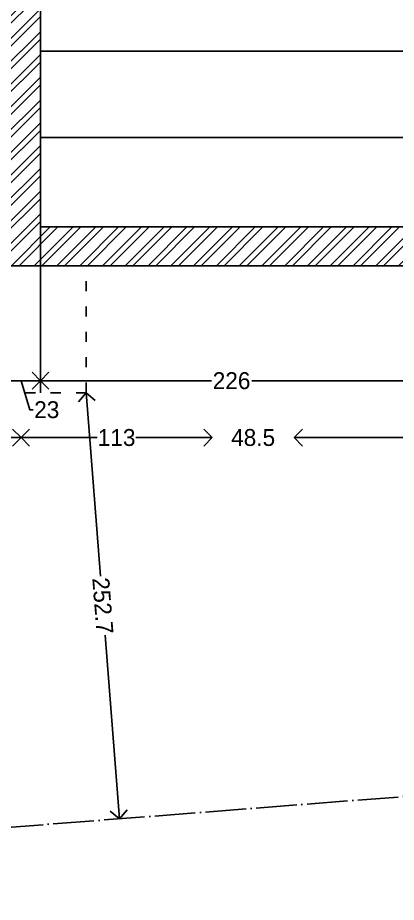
# Model space of a CAD drawing. Header units: metres. Extents: x -16 to 65907, y -5261 to 15511.
# Drawn here: x 20078 to 20302, y 4193 to 4716 of the extents above; entities that cross this region are included whole.
import ezdxf

# ---------------------------------------------------------------- set-up
doc = ezdxf.new("R2010")
doc.units = ezdxf.units.M
doc.header["$PDMODE"] = 67
doc.header["$PDSIZE"] = -5
doc.linetypes.add('ACAD_ISO03W100', pattern=[30, 12, -18])
doc.linetypes.add('ACAD_ISO04W100', pattern=[30, 24, -3, 0, -3])
doc.layers.get('0').update_dxf_attribs({"color": 6})
for name, color, linetype in [('BC-BOUNDARY', 3, 'ACAD_ISO04W100'), ('BC-DIMENSION', 8, 'Continuous'), ('BC-FURNITURE', 5, 'Continuous'), ('BC-GREYCOLOR', 8, 'Continuous'), ('BC-HATCH', 8, 'Continuous'), ('BC-TEXT', 7, 'Continuous'), ('BC-WALLS', 1, 'Continuous')]:
    doc.layers.add(name, color=color, linetype=linetype)
doc.styles.add('BC-1IN50-1', font='FreeSans.ttf', dxfattribs={"height": 10})
doc.dimstyles.new('BC-1IN50-1', dxfattribs={"dimtxt": 10, "dimasz": 10, "dimexe": 0.18, "dimexo": 0.0625, "dimgap": 1, "dimtad": 0, "dimdec": 1, "dimzin": 12, "dimdsep": 46, "dimtxsty": 'BC-1IN50-1', "dimblk": 'OPEN90', "dimcen": 0.09, "dimse1": 1, "dimse2": 1, "dimclrd": 8, "dimclre": 256, "dimclrt": 7, "dimadec": 0, "dimazin": 0, "dimtfac": 1, "dimtdec": 0, "dimtofl": 0, "dimtmove": 1, "dimatfit": 3, "dimfxl": 1, "dimtolj": 1, "dimtzin": 0, "dimlwd": -3, "dimarcsym": 0})

# ---------------------------------------------------------------- blocks, each defined once
blk = doc.blocks.new('_OPEN90')
at = {"color": 0, "linetype": 'ByBlock'}
for p, q in [((0, 0), (-1, 0)), ((-0.5, 0.5), (0, 0)), ((0, 0), (-0.5, -0.5))]:
    blk.add_line(p, q, dxfattribs=at)
blk = doc.blocks.new('*D1210')
at = {"layer": 'BC-DIMENSION', "color": 8, "linetype": 'Continuous', "lineweight": -3}
for p, q in [((19934.88, 4468.2), (19990.93, 4468.2)), ((20069.88, 4468.2), (20013.82, 4468.2))]:
    blk.add_line(p, q, dxfattribs=at)
at = {"layer": 'Defpoints', "color": 0}
for p in [(20079.88, 4468.2), (19924.88, 4446.5), (20079.88, 4446.5)]:
    blk.add_point(p, dxfattribs=at)
at = {"layer": 'BC-DIMENSION', "color": 8, "lineweight": -3, "xscale": 10, "yscale": 10, "zscale": 10, "rotation": 180}
blk.add_blockref('_OPEN90', (19924.88, 4468.2), dxfattribs=at)
at = {"layer": 'BC-DIMENSION', "color": 8, "lineweight": -3, "xscale": 10, "yscale": 10, "zscale": 10}
blk.add_blockref('_OPEN90', (20079.88, 4468.2), dxfattribs=at)
at = {"layer": 'BC-DIMENSION', "color": 7, "insert": (20002.38, 4468.2), "char_height": 10, "attachment_point": 5, "style": 'BC-1IN50-1'}
blk.add_mtext('\\A1;155', dxfattribs=at)
blk = doc.blocks.new('*D1211')
at = {"layer": 'BC-DIMENSION', "color": 8, "linetype": 'Continuous', "lineweight": -3}
for p, q in [((20089.88, 4468.2), (20124.98, 4468.2)), ((20182.88, 4468.2), (20147.78, 4468.2))]:
    blk.add_line(p, q, dxfattribs=at)
at = {"layer": 'Defpoints', "color": 0}
for p in [(20192.88, 4468.2), (20079.88, 4446.5), (20192.88, 4446.5)]:
    blk.add_point(p, dxfattribs=at)
at = {"layer": 'BC-DIMENSION', "color": 8, "lineweight": -3, "xscale": 10, "yscale": 10, "zscale": 10, "rotation": 180}
blk.add_blockref('_OPEN90', (20079.88, 4468.2), dxfattribs=at)
at = {"layer": 'BC-DIMENSION', "color": 8, "lineweight": -3, "xscale": 10, "yscale": 10, "zscale": 10}
blk.add_blockref('_OPEN90', (20192.88, 4468.2), dxfattribs=at)
at = {"layer": 'BC-DIMENSION', "color": 7, "insert": (20136.38, 4468.2), "char_height": 10, "attachment_point": 5, "style": 'BC-1IN50-1'}
blk.add_mtext('\\A1;113', dxfattribs=at)
blk = doc.blocks.new('*D1212')
at = {"layer": 'BC-DIMENSION', "color": 8, "linetype": 'Continuous', "lineweight": -3}
for p, q in [((20182.88, 4468.2), (20172.88, 4468.2)), ((20251.38, 4468.2), (20261.38, 4468.2))]:
    blk.add_line(p, q, dxfattribs=at)
at = {"layer": 'Defpoints', "color": 0}
for p in [(20241.38, 4468.2), (20192.88, 4446.5), (20241.38, 4446.5)]:
    blk.add_point(p, dxfattribs=at)
at = {"layer": 'BC-DIMENSION', "color": 8, "lineweight": -3, "xscale": 10, "yscale": 10, "zscale": 10}
blk.add_blockref('_OPEN90', (20192.88, 4468.2), dxfattribs=at)
at = {"layer": 'BC-DIMENSION', "color": 8, "lineweight": -3, "xscale": 10, "yscale": 10, "zscale": 10, "rotation": 180}
blk.add_blockref('_OPEN90', (20241.38, 4468.2), dxfattribs=at)
at = {"layer": 'BC-DIMENSION', "color": 7, "insert": (20217.13, 4468.2), "char_height": 10, "attachment_point": 5, "style": 'BC-1IN50-1'}
blk.add_mtext('\\A1;48.5', dxfattribs=at)
blk = doc.blocks.new('*D1213')
at = {"layer": 'BC-DIMENSION', "color": 8, "linetype": 'Continuous', "lineweight": -3}
for p, q in [((20251.38, 4468.2), (20320.15, 4468.2)), ((20422.88, 4468.2), (20354.1, 4468.2))]:
    blk.add_line(p, q, dxfattribs=at)
at = {"layer": 'Defpoints', "color": 0}
for p in [(20432.88, 4468.2), (20241.38, 4446.5), (20432.88, 4446.5)]:
    blk.add_point(p, dxfattribs=at)
at = {"layer": 'BC-DIMENSION', "color": 8, "lineweight": -3, "xscale": 10, "yscale": 10, "zscale": 10, "rotation": 180}
blk.add_blockref('_OPEN90', (20241.38, 4468.2), dxfattribs=at)
at = {"layer": 'BC-DIMENSION', "color": 8, "lineweight": -3, "xscale": 10, "yscale": 10, "zscale": 10}
blk.add_blockref('_OPEN90', (20432.88, 4468.2), dxfattribs=at)
at = {"layer": 'BC-DIMENSION', "color": 7, "insert": (20337.13, 4468.2), "char_height": 10, "attachment_point": 5, "style": 'BC-1IN50-1'}
blk.add_mtext('\\A1;191.5', dxfattribs=at)
blk = doc.blocks.new('*D1233')
at = {"layer": 'BC-TEXT', "color": 8, "linetype": 'Continuous', "lineweight": -3}
for p, q in [((20078.38, 4501.81), (20081.38, 4501.81)), ((20085.02, 4484.65), (20079.88, 4501.81)), ((20087.02, 4484.65), (20085.02, 4484.65))]:
    blk.add_line(p, q, dxfattribs=at)
at = {"layer": 'Defpoints', "color": 0}
for p in [(20091.38, 4592.77), (20068.38, 4569.77), (20091.38, 4501.81)]:
    blk.add_point(p, dxfattribs=at)
at = {"layer": 'BC-TEXT', "color": 8, "lineweight": -3, "xscale": 10, "yscale": 10, "zscale": 10, "rotation": 180}
blk.add_blockref('_OPEN90', (20068.38, 4501.81), dxfattribs=at)
at = {"layer": 'BC-TEXT', "color": 8, "lineweight": -3, "xscale": 10, "yscale": 10, "zscale": 10}
blk.add_blockref('_OPEN90', (20091.38, 4501.81), dxfattribs=at)
at = {"layer": 'BC-TEXT', "color": 7, "insert": (20095.07, 4484.65), "char_height": 10, "attachment_point": 5, "style": 'BC-1IN50-1'}
blk.add_mtext('\\A1;23', dxfattribs=at)
blk = doc.blocks.new('*D1234')
at = {"layer": 'BC-TEXT', "color": 8, "linetype": 'Continuous', "lineweight": -3}
for p, q in [((20101.38, 4501.81), (20192.47, 4501.81)), ((20307.38, 4501.81), (20216.29, 4501.81))]:
    blk.add_line(p, q, dxfattribs=at)
at = {"layer": 'Defpoints', "color": 0}
for p in [(20091.38, 4592.77), (20317.38, 4592.77), (20317.38, 4501.81)]:
    blk.add_point(p, dxfattribs=at)
at = {"layer": 'BC-TEXT', "color": 8, "lineweight": -3, "xscale": 10, "yscale": 10, "zscale": 10, "rotation": 180}
blk.add_blockref('_OPEN90', (20091.38, 4501.81), dxfattribs=at)
at = {"layer": 'BC-TEXT', "color": 8, "lineweight": -3, "xscale": 10, "yscale": 10, "zscale": 10}
blk.add_blockref('_OPEN90', (20317.38, 4501.81), dxfattribs=at)
at = {"layer": 'BC-TEXT', "color": 7, "insert": (20204.38, 4501.81), "char_height": 10, "attachment_point": 5, "style": 'BC-1IN50-1'}
blk.add_mtext('\\A1;226', dxfattribs=at)
blk = doc.blocks.new('*D1380')
at = {"layer": 'BC-TEXT', "color": 8, "linetype": 'Continuous', "lineweight": -3}
for p, q in [((20119.15, 4484.8), (20126.83, 4386.25)), ((20137.23, 4252.82), (20129.55, 4351.37))]:
    blk.add_line(p, q, dxfattribs=at)
at = {"layer": 'Defpoints', "color": 0}
for p in [(20118.38, 4494.77), (20138, 4242.85), (20138, 4242.85)]:
    blk.add_point(p, dxfattribs=at)
at = {"layer": 'BC-TEXT', "color": 8, "lineweight": -3, "xscale": 10, "yscale": 10, "zscale": 10}
for p, rotation in [((20118.38, 4494.77), 94.45512790178216), ((20138, 4242.85), 274.4551279017821)]:
    blk.add_blockref('_OPEN90', p, dxfattribs=dict(at, rotation=rotation))
at = {"layer": 'BC-TEXT', "color": 7, "insert": (20128.19, 4368.81), "char_height": 10, "attachment_point": 5, "rotation": 274.4551, "style": 'BC-1IN50-1'}
blk.add_mtext('\\A1;252.7', dxfattribs=at)

msp = doc.modelspace()

# ---------------------------------------------------------------- hatches: boundary and pattern name
at = {"layer": 'BC-HATCH', "linetype": 'Continuous'}
h = msp.add_hatch(dxfattribs=at)
h.set_pattern_fill('ANSI32', color=256, style=0)
h.paths.add_polyline_path([(20091.377, 4592.766), (20091.377, 5022.566), (20068.377, 5022.566), (20068.377, 4569.766), (20317.377, 4569.766), (20317.377, 4572.826), (20317.377, 4577.113), (20317.377, 4578.635), (20317.377, 4579.766), (20317.377, 4592.766)])
h.paths.add_polyline_path([(20444.377, 4696.775), (20444.377, 4931.066), (20211.377, 4931.066), (20211.377, 4908.066), (20421.377, 4908.066), (20421.377, 4696.766), (20434.377, 4696.766), (20434.377, 4696.775), (20435.508, 4696.775), (20437.03, 4696.775), (20441.317, 4696.775)])

# ---------------------------------------------------------------- linework, layer by layer
at = {"layer": 'BC-BOUNDARY'}
msp.add_line((20543.018, 4274.41), (19504.188, 4193.471), dxfattribs=at)
at = {"layer": 'BC-DIMENSION', "linetype": 'Continuous'}
msp.add_line((20421.377, 4696.766), (20091.377, 4696.766), dxfattribs=at)
at = {"layer": 'BC-FURNITURE'}
msp.add_line((20091.377, 4645.637), (20344.377, 4645.637), dxfattribs=at)
at = {"layer": 'BC-GREYCOLOR', "linetype": 'ACAD_ISO03W100', "ltscale": 0.5}
for q in [(20118.377, 4569.766), (19908.377, 4494.766)]:
    msp.add_line((20118.377, 4494.766), q, dxfattribs=at)
at = {"layer": 'BC-TEXT', "linetype": 'Continuous'}
msp.add_line((20091.377, 4592.766), (20091.377, 4494.766), dxfattribs=at)
at = {"layer": 'BC-WALLS'}
for p, q in [((20091.377, 5022.566), (20091.377, 4592.766)), ((20091.377, 4592.766), (20317.377, 4592.766)), ((20068.377, 4569.766), (20317.377, 4569.766))]:
    msp.add_line(p, q, dxfattribs=at)

# ---------------------------------------------------------------- dimensions: what is measured, and where the dimension line sits
at = {"layer": 'BC-DIMENSION', "linetype": 'Continuous'}
for base, p1, p2, picture, middle in [((20079.877, 4468.204), (19924.877, 4446.504), (20079.877, 4446.504), '*D1210', (20002.377, 4468.204)), ((20192.877, 4468.204), (20079.877, 4446.504), (20192.877, 4446.504), '*D1211', (20136.377, 4468.204)), ((20241.377, 4468.204), (20192.877, 4446.504), (20241.377, 4446.504), '*D1212', (20217.127, 4468.204)), ((20432.877, 4468.204), (20241.377, 4446.504), (20432.877, 4446.504), '*D1213', (20337.127, 4468.204))]:
    dim = msp.add_linear_dim(base=base, p1=p1, p2=p2, dimstyle='BC-1IN50-1', dxfattribs=at)
    dim.commit()
    dim.dimension.update_dxf_attribs({"geometry": picture, "text_midpoint": middle})
at = {"layer": 'BC-TEXT', "linetype": 'Continuous'}
dim = msp.add_linear_dim(base=(20091.377, 4501.808), p1=(20068.377, 4569.766), p2=(20091.377, 4592.766), dimstyle='BC-1IN50-1', override={"dimlfac": 1}, dxfattribs=at)
dim.commit()
dim.dimension.update_dxf_attribs({"geometry": '*D1233', "text_midpoint": (20088.023, 4484.655)})
dim = msp.add_linear_dim(base=(20317.377, 4501.808), p1=(20091.377, 4592.766), p2=(20317.377, 4592.766), dimstyle='BC-1IN50-1', dxfattribs=at)
dim.commit()
dim.dimension.update_dxf_attribs({"geometry": '*D1234', "text_midpoint": (20204.377, 4501.808)})
dim = msp.add_aligned_dim(p1=(20118.377, 4494.766), p2=(20138.005, 4242.854), distance=0, dimstyle='BC-1IN50-1', override={"dimlfac": 1}, dxfattribs=at)
dim.commit()
dim.dimension.update_dxf_attribs({"geometry": '*D1380', "text_midpoint": (20128.191, 4368.81)})

doc.saveas('drawing.dxf')
